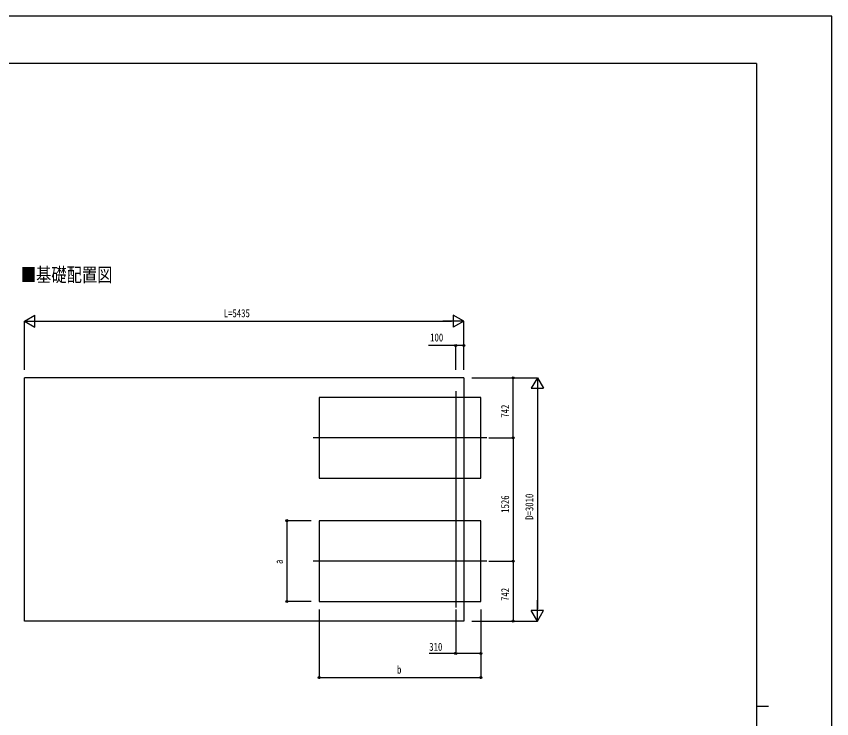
# Model space of a CAD drawing. Units: millimetres, scale not verified. Extents: x -12615 to 12615, y -8910 to 8910.
# Drawn here: x 2528 to 12615, y 218 to 8910 of the extents above; entities that cross this region are included whole.
import ezdxf
from ezdxf.enums import TextEntityAlignment as Align

# ---------------------------------------------------------------- set-up
doc = ezdxf.new("R2010")
doc.units = ezdxf.units.MM
doc.header["$LTSCALE"] = 40
for name, color, linetype in [('0-2_USER1', 3, 'Continuous'), ('0-3_YKK_12', 2, 'Continuous'), ('0-5_YKK_A1', 4, 'Continuous'), ('0-6_YKK_D', 6, 'Continuous'), ('0-7_YKK_ZWAK', 7, 'Continuous')]:
    doc.layers.add(name, color=color, linetype=linetype)
doc.styles.add('ＭＳ ゴシック', font='')
doc.styles.get('ＭＳ ゴシック').set_extended_font_data('MS Gothic')

msp = doc.modelspace()

# ---------------------------------------------------------------- linework, layer by layer
at = {"layer": '0-3_YKK_12'}
for p, q in [((7963.6, 4269.55), (7963.6, 1593.55)), ((8348.6, 3694.55), (6198.6, 3694.55)), ((8348.6, 2168.55), (6198.6, 2168.55))]:
    msp.add_line(p, q, dxfattribs=at)
at = {"layer": '0-5_YKK_A1'}
for p, q in [((8063.6, 4436.55), (2628.6, 4436.55)), ((2628.6, 1426.55), (2628.6, 4435.55)), ((8063.6, 4436.55), (8063.6, 1426.55)), ((8063.6, 1426.55), (2628.6, 1426.55))]:
    msp.add_line(p, q, dxfattribs=at)
for points in [[(6273.6, 4194.55), (6273.6, 3194.55), (8273.6, 3194.55), (8273.6, 4194.55)], [(6273.6, 2668.55), (6273.6, 1668.55), (8273.6, 1668.55), (8273.6, 2668.55)]]:
    msp.add_lwpolyline(points, close=True, dxfattribs=at)
at = {"layer": '0-6_YKK_D'}
for p, q in [((2628.6, 5136.55), (2758.5, 5211.55)), ((2758.5, 5061.55), (2758.5, 5211.55)), ((8063.6, 5136.55), (7933.69, 5211.55)), ((7933.69, 5211.55), (7933.69, 5061.55)), ((2628.6, 4536.55), (2628.6, 5137.55)), ((2628.6, 5136.55), (2758.5, 5061.55)), ((2628.6, 5136.55), (2888.4, 5136.55)), ((2778.6, 5136.55), (7913.6, 5136.55)), ((8063.6, 5136.55), (7803.79, 5136.55)), ((8063.6, 5136.55), (7933.69, 5061.55)), ((8063.6, 4536.55), (8063.6, 5137.55)), ((7963.6, 4536.55), (7963.6, 4837.55)), ((8063.6, 4536.55), (8063.6, 4837.55)), ((8163.6, 4436.55), (8974.6, 4436.55)), ((8373.6, 4436.55), (8674.6, 4436.55)), ((8673.6, 3694.55), (8673.6, 4436.55)), ((8973.6, 4436.55), (8898.6, 4306.64)), ((8973.6, 4436.55), (9048.6, 4306.64)), ((8973.6, 4436.55), (8973.6, 4176.74)), ((8898.6, 4306.64), (9048.6, 4306.64)), ((8973.6, 4286.55), (8973.6, 1576.55)), ((8373.6, 3694.55), (8674.6, 3694.55)), ((8373.6, 3694.55), (8674.6, 3694.55)), ((8673.6, 3694.55), (8673.6, 2168.55)), ((6173.6, 2668.55), (5872.6, 2668.55)), ((5873.6, 2668.55), (5873.6, 1668.55)), ((8373.6, 2168.55), (8674.6, 2168.55)), ((8373.6, 2168.55), (8674.6, 2168.55)), ((8673.6, 2168.55), (8673.6, 1426.55)), ((6173.6, 1668.55), (5872.6, 1668.55)), ((8973.6, 1426.55), (8973.6, 1686.35)), ((6273.6, 1568.55), (6273.6, 725.55)), ((7963.6, 1568.55), (7963.6, 1025.55)), ((8273.6, 1568.55), (8273.6, 725.55)), ((8273.6, 1568.55), (8273.6, 1025.55)), ((8973.6, 1426.55), (8898.6, 1556.45)), ((9048.6, 1556.45), (8898.6, 1556.45)), ((8973.6, 1426.55), (9048.6, 1556.45)), ((8163.6, 1426.55), (8974.6, 1426.55)), ((8373.6, 1426.55), (8674.6, 1426.55)), ((6273.6, 726.55), (8273.6, 726.55))]:
    msp.add_line(p, q, dxfattribs=at)
for points in [[(8063.6, 4836.55), (7963.6, 4836.55), (7627.8, 4836.55)], [(8273.6, 1026.55), (7963.6, 1026.55), (7634.56, 1026.55)]]:
    msp.add_lwpolyline(points, dxfattribs=at)
for centre in [(7963.6, 4836.55), (8063.6, 4836.55), (8673.6, 4436.55), (8673.6, 3694.55), (8673.6, 3694.55), (5873.6, 2668.55), (8673.6, 2168.55), (8673.6, 2168.55), (5873.6, 1668.55), (8673.6, 1426.55), (7963.6, 1026.55), (8273.6, 1026.55), (6273.6, 726.55), (8273.6, 726.55)]:
    msp.add_circle(centre, 12.75, dxfattribs=at)
at = {"layer": '0-7_YKK_ZWAK'}
for p, q in [((11685.06, 8325), (-11714.94, 8325)), ((11685.06, 8325), (-11714.94, 8325)), ((11685.06, 8325), (11685.06, -7575)), ((11685.06, 8325), (11685.06, -7575)), ((11685.06, 375), (11835.06, 375)), ((11685.06, 375), (11835.06, 375))]:
    msp.add_line(p, q, dxfattribs=at)
msp.add_lwpolyline([(-12615, -8910), (12615, -8910), (12615, 8910), (-12615, 8910)], close=True, dxfattribs=at)
msp.add_lwpolyline([(-12615, -8910), (12615, -8910), (12615, 8910), (-12615, 8910)], close=True, dxfattribs=at)

# ---------------------------------------------------------------- texts
at = {"layer": '0-2_USER1', "style": 'ＭＳ ゴシック', "width": 0.8}
msp.add_text('■基礎配置図', height=173.2, dxfattribs=at).set_placement((2583.17, 5573.15), align=Align.BOTTOM_LEFT)
at = {"layer": '0-6_YKK_D', "style": 'ＭＳ ゴシック', "width": 0.8}
for s, p in [('L=5435', (5094.1, 5156.55)), ('100', (7647.8, 4856.55)), ('310', (7636.56, 1028.55)), ('b', (7237.6, 746.55))]:
    msp.add_text(s, height=98.97, dxfattribs=at).set_placement(p, align=Align.BOTTOM_LEFT)
for s, p in [('742', (8653.6, 3943.15)), ('1526', (8653.6, 2765.95)), ('D=3010', (8953.6, 2679.55)), ('a', (5853.6, 2132.55)), ('742', (8653.6, 1675.15))]:
    msp.add_text(s, height=98.97, rotation=90, dxfattribs=at).set_placement(p, align=Align.BOTTOM_LEFT)

doc.saveas('drawing.dxf')
